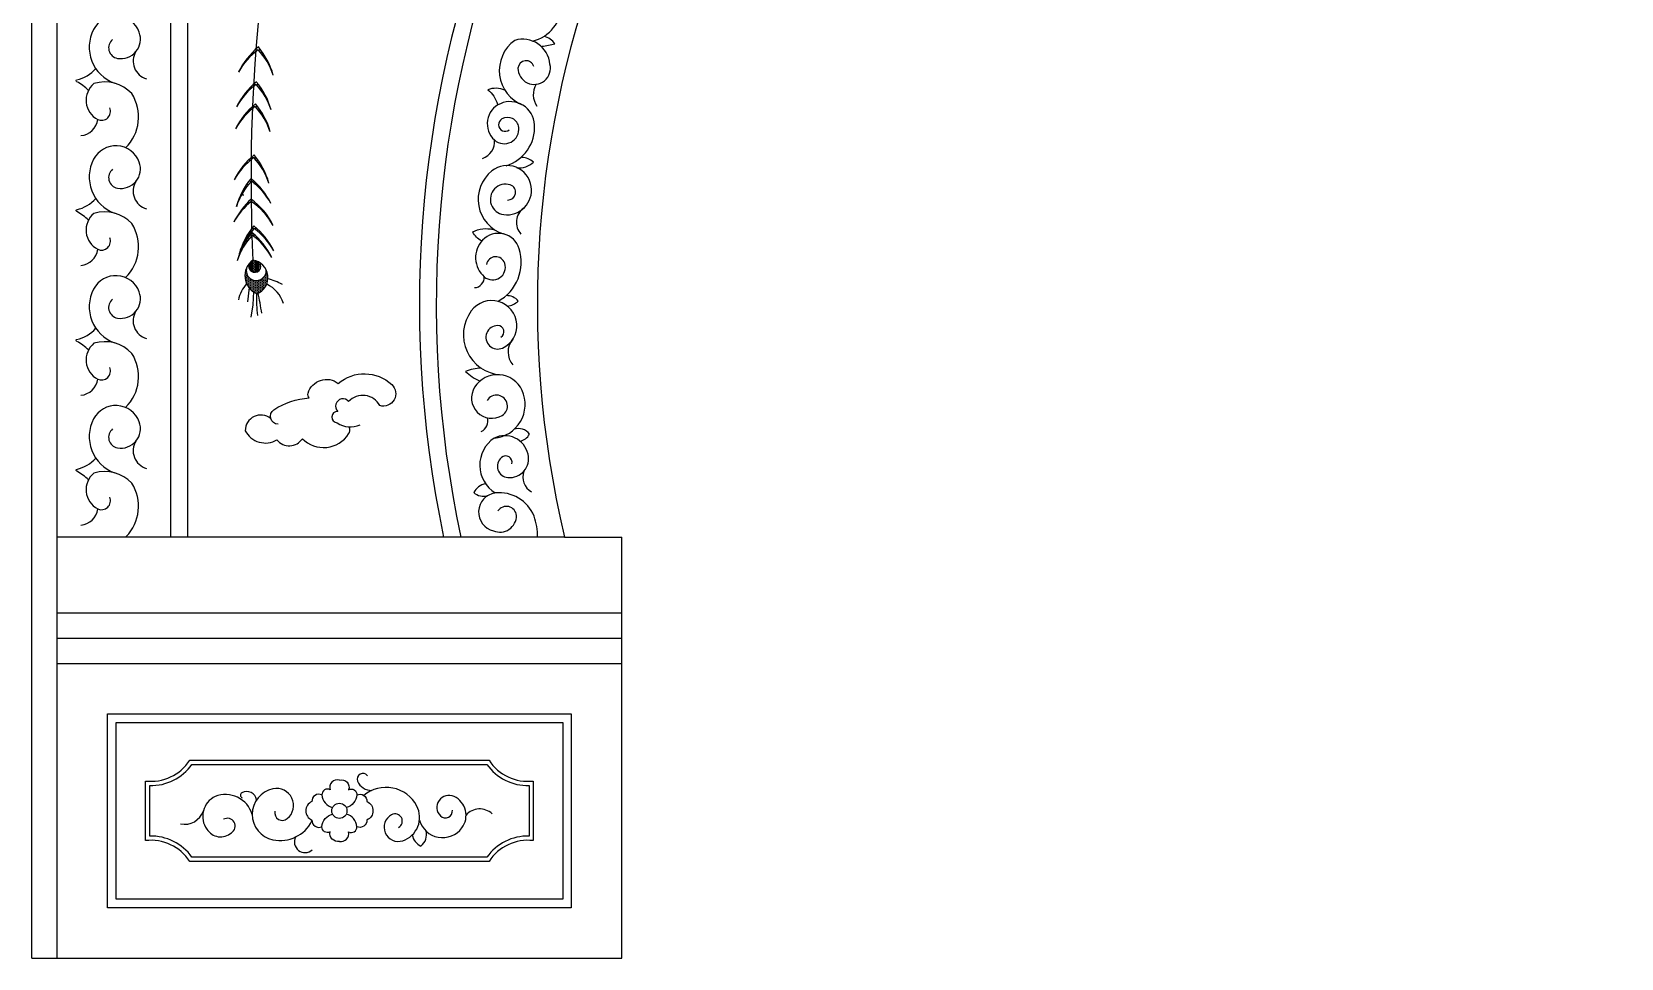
# Model space of a CAD drawing. Extents: x 195 to 3795, y 8080 to 10480.
# Drawn here: x 195 to 2081, y 8080 to 9180 of the extents above; entities that cross this region are included whole.
import ezdxf

# ---------------------------------------------------------------- set-up
doc = ezdxf.new("R2010")
doc.units = 0
doc.header["$LTSCALE"] = 60
doc.header["$MEASUREMENT"] = 0
for name, color, linetype in [('3', 3, 'CONTINUOUS'), ('4', 4, 'CONTINUOUS'), ('7', 7, 'CONTINUOUS')]:
    doc.layers.add(name, color=color, linetype=linetype)

msp = doc.modelspace()

# ---------------------------------------------------------------- hatches: boundary and pattern name
at = {"layer": '3'}
h = msp.add_hatch(dxfattribs=at)
h.set_pattern_fill('DOTS', color=256, scale=48, angle=-3.6085, style=0)
h.set_pattern_definition([(356.39147, (-14685.5213, 5018.8048), (1.68584336, 2.89964345), [0, -3])])
edge = h.paths.add_edge_path()
edge.add_arc((394.6, 9104), 90.2, 15.6601, 39.8798)
edge.add_spline(control_points=[(463.9, 9161.8), (463.8, 9161), (463.7, 9159.9), (463.6, 9158.8), (463.6, 9158.6)], knot_values=[224.43143, 224.43143, 224.43143, 224.43143, 227.749414, 228.726284, 228.726284, 228.726284, 228.726284], degree=3, periodic=0)
edge.add_arc((405.2, 9103.7), 80.1, 17.9127, 43.2295, ccw=False)
edge = h.paths.add_edge_path()
edge.add_spline(control_points=[(463.6, 9158.6), (463.6, 9158.8), (463.7, 9159.9), (463.8, 9161), (463.9, 9161.8)], knot_values=[224.43143, 224.43143, 224.43143, 224.43143, 225.4083, 228.726284, 228.726284, 228.726284, 228.726284], degree=3, periodic=0)
edge.add_arc((521.3, 9092.3), 90.2, 129.5604, 153.7801)
edge.add_arc((509.4, 9094.9), 78.4, 125.7301, 151.6652, ccw=False)
h = msp.add_hatch(dxfattribs=at)
h.set_pattern_fill('DOTS', color=256, scale=48, angle=-3.6085, style=0)
h.set_pattern_definition([(356.39147, (-14687.952, 4977.525), (1.68584336, 2.89964345), [0, -3])])
edge = h.paths.add_edge_path()
edge.add_arc((392.2, 9062.7), 90.2, 15.6601, 39.8798)
edge.add_spline(control_points=[(461.4, 9120.6), (461.4, 9119.7), (461.3, 9118.6), (461.2, 9117.6), (461.2, 9117.3)], knot_values=[224.43143, 224.43143, 224.43143, 224.43143, 227.749414, 228.726284, 228.726284, 228.726284, 228.726284], degree=3, periodic=0)
edge.add_arc((402.8, 9062.4), 80.1, 17.9127, 43.2295, ccw=False)
edge = h.paths.add_edge_path()
edge.add_spline(control_points=[(461.2, 9117.3), (461.2, 9117.6), (461.3, 9118.6), (461.4, 9119.7), (461.4, 9120.6)], knot_values=[224.43143, 224.43143, 224.43143, 224.43143, 225.4083, 228.726284, 228.726284, 228.726284, 228.726284], degree=3, periodic=0)
edge.add_arc((518.9, 9051), 90.2, 129.5604, 153.7801)
edge.add_arc((507, 9053.6), 78.4, 125.7301, 151.6652, ccw=False)
h = msp.add_hatch(dxfattribs=at)
h.set_pattern_fill('DOTS', color=256, scale=48, angle=-3.6085, style=0)
h.set_pattern_definition([(356.39147, (-14689.0594, 4951.3985), (1.68584336, 2.89964345), [0, -3])])
edge = h.paths.add_edge_path()
edge.add_arc((391.1, 9036.6), 90.2, 15.6601, 39.8798)
edge.add_spline(control_points=[(460.3, 9094.4), (460.2, 9093.6), (460.2, 9092.5), (460.1, 9091.4), (460.1, 9091.2)], knot_values=[224.43143, 224.43143, 224.43143, 224.43143, 227.749414, 228.726284, 228.726284, 228.726284, 228.726284], degree=3, periodic=0)
edge.add_arc((401.7, 9036.3), 80.1, 17.9127, 43.2295, ccw=False)
edge = h.paths.add_edge_path()
edge.add_spline(control_points=[(460.1, 9091.2), (460.1, 9091.4), (460.2, 9092.5), (460.2, 9093.6), (460.3, 9094.4)], knot_values=[224.43143, 224.43143, 224.43143, 224.43143, 225.4083, 228.726284, 228.726284, 228.726284, 228.726284], degree=3, periodic=0)
edge.add_arc((517.8, 9024.9), 90.2, 129.5604, 153.7801)
edge.add_arc((505.9, 9027.5), 78.4, 125.7301, 151.6652, ccw=False)
h = msp.add_hatch(dxfattribs=at)
h.set_pattern_fill('DOTS', color=256, scale=48, angle=-3.6085, style=0)
h.set_pattern_definition([(356.39147, (-14690.642, 4890.686), (1.68584336, 2.89964345), [0, -3])])
edge = h.paths.add_edge_path()
edge.add_arc((389.5, 8975.9), 90.2, 15.6601, 39.8798)
edge.add_spline(control_points=[(458.7, 9033.7), (458.7, 9032.9), (458.6, 9031.8), (458.5, 9030.7), (458.5, 9030.5)], knot_values=[224.43143, 224.43143, 224.43143, 224.43143, 227.749414, 228.726284, 228.726284, 228.726284, 228.726284], degree=3, periodic=0)
edge.add_arc((400.1, 8975.6), 80.1, 17.9127, 43.2295, ccw=False)
edge = h.paths.add_edge_path()
edge.add_spline(control_points=[(458.5, 9030.5), (458.5, 9030.7), (458.6, 9031.8), (458.7, 9032.9), (458.7, 9033.7)], knot_values=[224.43143, 224.43143, 224.43143, 224.43143, 225.4083, 228.726284, 228.726284, 228.726284, 228.726284], degree=3, periodic=0)
edge.add_arc((516.2, 8964.2), 90.2, 129.5604, 153.7801)
edge.add_arc((504.3, 8966.8), 78.4, 125.7301, 151.6652, ccw=False)
h = msp.add_hatch(dxfattribs=at)
h.set_pattern_fill('DOTS', color=256, scale=48, angle=7.1696, style=0)
h.set_pattern_definition([(7.16965, (-13652.154, 2102.7687), (1.11384843, 3.16375436), [0, -3])])
edge = h.paths.add_edge_path()
edge.add_arc((398, 8936), 90.2, 26.4383, 50.6579)
edge.add_spline(control_points=[(455.2, 9005.7), (455.3, 9004.9), (455.4, 9003.8), (455.5, 9002.8), (455.6, 9002.5)], knot_values=[224.43143, 224.43143, 224.43143, 224.43143, 227.749414, 228.726284, 228.726284, 228.726284, 228.726284], degree=3, periodic=0)
edge.add_arc((408.5, 8937.7), 80.1, 28.6909, 54.0076, ccw=False)
edge = h.paths.add_edge_path()
edge.add_spline(control_points=[(455.6, 9002.5), (455.5, 9002.8), (455.4, 9003.8), (455.3, 9004.9), (455.2, 9005.7)], knot_values=[224.43143, 224.43143, 224.43143, 224.43143, 225.4083, 228.726284, 228.726284, 228.726284, 228.726284], degree=3, periodic=0)
edge.add_arc((524.6, 8948.2), 90.2, 140.3386, 164.5583)
edge.add_arc((512.5, 8948.5), 78.4, 136.5083, 162.4434, ccw=False)
h = msp.add_hatch(dxfattribs=at)
h.set_pattern_fill('DOTS', color=256, scale=48, angle=7.1696, style=0)
h.set_pattern_definition([(7.16965, (-13651.0845, 2038.568), (1.11384843, 3.16375436), [0, -3])])
edge = h.paths.add_edge_path()
edge.add_arc((399.1, 8871.8), 90.2, 26.4383, 50.6579)
edge.add_spline(control_points=[(456.3, 8941.5), (456.3, 8940.7), (456.5, 8939.6), (456.6, 8938.6), (456.6, 8938.3)], knot_values=[224.43143, 224.43143, 224.43143, 224.43143, 227.749414, 228.726284, 228.726284, 228.726284, 228.726284], degree=3, periodic=0)
edge.add_arc((409.5, 8873.5), 80.1, 28.6909, 54.0076, ccw=False)
edge = h.paths.add_edge_path()
edge.add_spline(control_points=[(456.6, 8938.3), (456.6, 8938.6), (456.5, 8939.6), (456.3, 8940.7), (456.3, 8941.5)], knot_values=[224.43143, 224.43143, 224.43143, 224.43143, 225.4083, 228.726284, 228.726284, 228.726284, 228.726284], degree=3, periodic=0)
edge.add_arc((525.7, 8884), 90.2, 140.3386, 164.5583)
edge.add_arc((513.5, 8884.3), 78.4, 136.5083, 162.4434, ccw=False)
h = msp.add_hatch(dxfattribs=at)
h.set_pattern_fill('DOTS', color=256, scale=48, angle=7.1696, style=0)
h.set_pattern_definition([(7.16965, (-13648.7896, 2046.592), (1.11384843, 3.16375436), [0, -3])])
edge = h.paths.add_edge_path()
edge.add_arc((401.4, 8879.8), 90.2, 26.4383, 50.6579)
edge.add_spline(control_points=[(458.6, 8949.6), (458.6, 8948.7), (458.8, 8947.7), (458.9, 8946.6), (458.9, 8946.3)], knot_values=[224.43143, 224.43143, 224.43143, 224.43143, 227.749414, 228.726284, 228.726284, 228.726284, 228.726284], degree=3, periodic=0)
edge.add_arc((411.8, 8881.5), 80.1, 28.6909, 54.0076, ccw=False)
edge = h.paths.add_edge_path()
edge.add_spline(control_points=[(458.9, 8946.3), (458.9, 8946.6), (458.8, 8947.7), (458.6, 8948.7), (458.6, 8949.6)], knot_values=[224.43143, 224.43143, 224.43143, 224.43143, 225.4083, 228.726284, 228.726284, 228.726284, 228.726284], degree=3, periodic=0)
edge.add_arc((528, 8892), 90.2, 140.3386, 164.5583)
edge.add_arc((515.8, 8892.4), 78.4, 136.5083, 162.4434, ccw=False)
h = msp.add_hatch(dxfattribs=at)
h.set_pattern_fill('DOTS', color=256, scale=24, style=0)
h.set_pattern_definition([(0, (-82731.1568, 7580.6829), (0.75, 1.5), [0, -1.5])])
h.paths.add_polyline_path([(457.2, 8908.8, 0.064157), (453, 8904.6, 1.79746), (465.2, 8906, 0.102962)])
h = msp.add_hatch(dxfattribs=at)
h.set_pattern_fill('DOTS', color=256, scale=24, style=0)
h.set_pattern_definition([(360, (-14204.3588, 4350.6011), (0.75, 1.5), [0, -1.5])])
h.paths.add_polyline_path([(450, 8899.8, 0.417376), (461.9, 8868.8, 0.442066), (473.3, 8897.3, -1.188503)])

# ---------------------------------------------------------------- linework, layer by layer
at = {"layer": '3', "linetype": 'BYBLOCK'}
for p, q in [((225, 8080), (225, 10480)), ((360, 8580), (360, 10480)), ((225, 8460), (895, 8460))]:
    msp.add_line(p, q, dxfattribs=at)
at = {"layer": '3'}
for p, q in [((452.9, 8876.1), (450.9, 8859.1)), ((458.1, 8871.6), (457.4, 8855.7)), ((458.1, 8871.6), (457.4, 8855.7)), ((457.4, 8855.7), (455.1, 8841.1))]:
    msp.add_line(p, q, dxfattribs=at)
at = {"layer": '3', "linetype": 'BYBLOCK'}
for points in [[(789, 9168.9, 0.366985), (823.2, 9213.2, 0.618601), (781.9, 9231.4, 0.582546), (788.3, 9195.8, 0.512334), (806.5, 9208.5, 0.658744), (790.6, 9215.6)], [(290.8, 9170.7, 0.640234), (296.7, 9148.3, 0.57945), (322.5, 9179.3, 0.650063), (268.3, 9182.6, 0.450658), (293, 9118.7)], [(790.7, 9138.7, 0.822576), (771.9, 9136.8, 1.142603), (809.8, 9141.5, 0.475974), (768.1, 9169.7, 0.594231), (777.9, 9092.7)], [(800.3, 9162.7, 0.034865), (815.7, 9165.5, 0.199911), (802.8, 9174.4)], [(318.6, 9156.3, 0.499383), (331.1, 9123.9)], [(262.3, 9110.3, 0.063562), (248.5, 9120.6, -0.662483), (248.2, 9122.7, 0.150211), (271, 9136.1)], [(306.3, 9042.1, 0.352919), (313.7, 9106.4, 0.28373), (268.8, 9118.4, 0.538728), (273.2, 9075.7, 0.684593), (287.5, 9089.6)], [(756.4, 9110.5, 0.203928), (736, 9110.9, -0.167561), (747.6, 9093.8)], [(757.9, 9020.8, 0.343212), (791.6, 9069.5, 0.523494), (751, 9094.5, 0.545733), (744.1, 9051.4, 0.691761), (772.9, 9066.4, 0.538318), (752.9, 9076.4, 1.066208), (761.6, 9063.3)], [(290.8, 9016.6, 0.640234), (296.7, 8994.2, 0.57945), (322.5, 9025.2, 0.650063), (268.3, 9028.5, 0.450658), (293, 8964.6)], [(759.5, 8980.1, 0.87961), (762.7, 8998.1, 1.094067), (755, 8962.8, 0.495323), (787.7, 8996.1, 0.578911), (740.9, 9014.7, 0.600396), (754.7, 8939.9)], [(770.4, 9018.3, 0.214672), (790.4, 9025.2, 0.148681), (776.6, 9030.8)], [(318.6, 9002.2, 0.499383), (331.1, 8969.7)], [(262.3, 8956.2, 0.063562), (248.5, 8966.4, -0.662483), (248.2, 8968.6, 0.150211), (271, 8982)], [(306.3, 8888, 0.352919), (313.7, 8952.2, 0.28373), (268.8, 8964.3, 0.538728), (273.2, 8921.6, 0.684593), (287.5, 8935.4)], [(728.7, 8931.5, -0.161113), (718.3, 8942.2, -0.176187), (742.3, 8945.3)], [(748.1, 8859.8, 0.357089), (773.5, 8922.3, 0.573314), (729.9, 8932.5, 0.425527), (731.9, 8889, 0.76288), (756.2, 8905, 0.772528), (734.4, 8903.7)], [(290.8, 8862.5, 0.640234), (296.7, 8840, 0.57945), (322.5, 8871, 0.650063), (268.3, 8874.3, 0.450658), (293, 8810.5)], [(759.3, 8854.3, 0.174241), (772.3, 8860.2, 0.229127), (757.7, 8866.6)], [(318.6, 8848.1, 0.499383), (331.1, 8815.6)], [(751.7, 8817.4, 0.757779), (747.8, 8831.1, 1.237622), (753.6, 8804.4, 0.314079), (770.5, 8833, 0.695359), (716.5, 8848.6, 0.58937), (751.3, 8772.6)], [(262.3, 8802.1, 0.063562), (248.5, 8812.3, -0.662483), (248.2, 8814.5, 0.150211), (271, 8827.8)], [(306.3, 8733.9, 0.352919), (313.7, 8798.1, 0.28373), (268.8, 8810.1, 0.538728), (273.2, 8767.5, 0.684593), (287.5, 8781.3)], [(487.2, 8713.9, -0.728518), (482.3, 8731.1, -0.132971), (524.1, 8745.2, -0.257083), (522.9, 8750.8, -0.527111), (558.6, 8762.5, -0.377949), (622.1, 8761.2, -0.792598), (607.9, 8736, 0.51983), (571, 8740.9, 1.048687), (558, 8729.2, 0.99261), (557.4, 8715.7, 0.275461), (584.5, 8713.3)], [(728.2, 8780.7, 0.068238), (709.5, 8776.7, 0.09271), (726.9, 8765.2)], [(743.7, 8697.5, 0.51808), (776.8, 8754, 0.596177), (720.5, 8757.9, 0.789515), (753.1, 8724.4, 1.286224), (735.3, 8742.1)], [(290.8, 8708.3, 0.640234), (296.7, 8685.9, 0.57945), (322.5, 8716.9, 0.650063), (268.3, 8720.2, 0.450658), (293, 8656.4)], [(478.4, 8720.7, 0.635001), (448.3, 8706.3, 0.433648), (485.9, 8695.4, 0.511492), (516.1, 8696.8, 0.480796), (571, 8702.5, 0.214044), (572.1, 8710.1)], [(764.8, 8666.9, 0.726541), (752.3, 8674.5, 0.666189), (760, 8650.6, 0.510589), (783.9, 8678.4, 0.479795), (743.7, 8697.5, 0.541844), (744.8, 8632.4)], [(774.2, 8693.9, 0.236829), (785.5, 8702.1, 0.333021), (767.3, 8708)], [(318.6, 8694, 0.499383), (331.1, 8661.5)], [(262.3, 8648, 0.063562), (248.5, 8658.2, -0.662483), (248.2, 8660.4, 0.150211), (271, 8673.7)], [(307.1, 8580.6, 0.346491), (313.7, 8644, 0.28373), (268.8, 8656, 0.538728), (273.2, 8613.4, 0.684593), (287.5, 8627.2)], [(795.1, 8580, 0.085143), (791.1, 8604.8, 0.333786), (744.8, 8632.4, 0.829877), (742.9, 8587.4, 0.539442), (770.2, 8605.7, 0.702418), (748.1, 8611)], [(560, 8291.3, 0.626611), (549, 8279.9, 0.599005), (539.3, 8273.9, 0.333129), (551.9, 8258.9)], [(560, 8291.3, -0.626611), (571, 8279.9, -0.599005), (580.7, 8273.9, -0.333129), (568.1, 8258.9)], [(539.3, 8273.9, 0.553429), (527.3, 8265.9, 0.658396), (527.3, 8244.1, 0.553429), (539.3, 8236.1)], [(580.7, 8273.9, -0.553429), (592.7, 8265.9, -0.658396), (592.7, 8244.1, -0.553429), (580.7, 8236.1)], [(560, 8218.7, -0.535165), (549, 8230.1, -0.599005), (539.3, 8236.1, -0.333129), (551.9, 8251.1)], [(560, 8218.7, 0.535165), (571, 8230.1, 0.599005), (580.7, 8236.1, 0.333129), (568.1, 8251.1)]]:
    msp.add_lwpolyline(points, format="xyb", dxfattribs=at)
msp.add_lwpolyline([(295, 8150), (295, 8360), (825, 8360), (825, 8150)], close=True, dxfattribs=at)
msp.add_lwpolyline([(790, 8219.6, 0.286418), (737.6, 8195), (382.4, 8195, 0.286418), (330, 8219.6), (330, 8290.4, 0.286418), (382.4, 8315), (737.6, 8315, 0.286418), (790, 8290.4)], format="xyb", close=True, dxfattribs=at)
msp.add_circle((560, 8255), 9, dxfattribs=at)
for centre, radius, start, end in [((1995, 8855.7), 1320, 347.9452, 192.0548), ((813.9, 9105.2), 23.8, 148.8393, 215.2636), ((251.3, 9078.6), 22.1, 274.8778, 352.5848), ((723.2, 9049.5), 21, 288.0819, 5.2353), ((790.8, 8953.7), 20.7, 125.5978, 222.3139), ((251.3, 8924.5), 22.1, 274.8778, 352.5848), ((719.8, 8888.2), 12.1, 272.4002, 3.5581), ((783.2, 8799.7), 23.1, 138.9193, 221.7914), ((251.3, 8770.4), 22.1, 274.8778, 352.5848), ((723.2, 8717.5), 13.1, 292.5121, 17.842), ((798.1, 8651.3), 20.4, 159.7014, 240.4982), ((736.6, 8624.6), 18.9, 99.4638, 154.5251), ((731.1, 8646.3), 17.8, 229.4448, 285.7039), ((251.3, 8616.2), 22.1, 274.8778, 352.5848)]:
    msp.add_arc(centre, radius, start, end, dxfattribs=at)
at = {"layer": '3'}
for centre, radius, start, end in [((521.3, 9092.3), 90.2, 129.5604, 153.7801), ((509.4, 9094.9), 78.4, 125.7301, 151.6652), ((405.2, 9103.7), 80.1, 17.9127, 43.2295), ((394.6, 9104), 90.2, 15.6601, 39.8798), ((518.9, 9051), 90.2, 129.5604, 153.7801), ((507, 9053.6), 78.4, 125.7301, 151.6652), ((402.8, 9062.4), 80.1, 17.9127, 43.2295), ((392.2, 9062.7), 90.2, 15.6601, 39.8798), ((517.8, 9024.9), 90.2, 129.5604, 153.7801), ((505.9, 9027.5), 78.4, 125.7301, 151.6652), ((401.7, 9036.3), 80.1, 17.9127, 43.2295), ((391.1, 9036.6), 90.2, 15.6601, 39.8798), ((516.2, 8964.2), 90.2, 129.5604, 153.7801), ((504.3, 8966.8), 78.4, 125.7301, 151.6652), ((400.1, 8975.6), 80.1, 17.9127, 43.2295), ((389.5, 8975.9), 90.2, 15.6601, 39.8798), ((524.6, 8948.2), 90.2, 140.3386, 164.5583), ((512.5, 8948.5), 78.4, 136.5083, 162.4434), ((398, 8936), 90.2, 26.4383, 50.6579), ((408.5, 8937.7), 80.1, 28.6909, 54.0076), ((515.8, 8914.2), 90.2, 132.1117, 153.7801), ((503.9, 8916.8), 78.4, 128.2644, 151.6652), ((405.5, 8913.1), 84.3, 26.0135, 53.7607), ((410.1, 8910.9), 81.2, 28.7765, 56.0962), ((525.7, 8884), 90.2, 140.3386, 164.5583), ((528, 8892), 90.2, 140.3386, 164.5583), ((515.8, 8892.4), 78.4, 136.5083, 162.4434), ((399.1, 8871.8), 90.2, 26.4383, 50.6579), ((401.4, 8879.8), 90.2, 26.4383, 50.6579), ((411.8, 8881.5), 80.1, 28.6909, 54.0076), ((513.5, 8884.3), 78.4, 136.5083, 162.4434), ((409.5, 8873.5), 80.1, 28.6909, 54.0076), ((461.4, 8896.5), 11.9, 164.1243, 3.816), ((462.6, 8830.1), 57.8, 59.0261, 77.9429), ((476.7, 8855.3), 36.9, 136.555, 170.4122), ((623.1, 8862.2), 161.4, 177.6452, 186.8466), ((157.1, 8800.3), 314.1, 8.3005, 12.8328), ((456.5, 8845.4), 39, 17.9933, 63.5879)]:
    msp.add_arc(centre, radius, start, end, dxfattribs=at)
at = {"layer": '4'}
for p, q in [((195, 8080), (195, 10480)), ((827.1, 8580), (895, 8580)), ((895, 8080), (895, 8580)), ((195, 8080), (895, 8080))]:
    msp.add_line(p, q, dxfattribs=at)
msp.add_arc((1995, 8855.7), 1200, 346.7187, 193.2813, dxfattribs=at)
at = {"layer": '7'}
for p, q in [((380, 8580), (380, 10480)), ((225, 8490), (895, 8490)), ((225, 8430), (895, 8430))]:
    msp.add_line(p, q, dxfattribs=at)
at = {"layer": '7', "linetype": 'BYBLOCK'}
msp.add_line((827.1, 8580), (225, 8580), dxfattribs=at)
at = {"layer": '7'}
msp.add_lwpolyline([(285, 8140), (285, 8370), (835, 8370), (835, 8140)], close=True, dxfattribs=at)
msp.add_lwpolyline([(785, 8225, 0.248813), (735, 8200), (385, 8200, 0.248813), (335, 8225), (335, 8285, 0.248813), (385, 8310), (735, 8310, 0.248813), (785, 8285)], format="xyb", close=True, dxfattribs=at)
at = {"layer": '7', "linetype": 'BYBLOCK'}
for points in [[(593.3, 8296.7, 0.860318), (581.4, 8290.2, 0.308063), (598.6, 8279.3)], [(483.4, 8254.5, 0.706369), (498.2, 8245.7, 0.782553), (481.2, 8281.1, 0.813852), (481.2, 8220.6, 0.340611), (527.4, 8243)], [(630.3, 8235.2, 0.987828), (622, 8250.4, 0.918847), (635.2, 8219.5, 0.461648), (651.9, 8260.7, 0.480049), (588.9, 8273.2)], [(456.6, 8250.8, 0.438756), (412.6, 8272, 0.472533), (402.8, 8233.3, 0.465366), (431.8, 8228.8, 0.985843), (422.4, 8244.9)], [(461.7, 8267.9, 0.523462), (444.3, 8276.4, 0.632448), (444.7, 8270.5)], [(655, 8244, 0.622419), (705.4, 8234.7, 0.473856), (696.1, 8272, 0.841088), (679.9, 8248.9, 0.709548), (694.1, 8255.8)], [(646.5, 8226.4, 0.261084), (656.8, 8213.2, 0.306541), (662.8, 8231.1)]]:
    msp.add_lwpolyline(points, format="xyb", dxfattribs=at)
at = {"layer": '7'}
for centre, radius, start, end in [((1995, 8855.7), 1340, 348.1278, 191.8722), ((471.2, 8890.2), 23.3, 126.9035, 246.3202), ((459.5, 8901.5), 7.26, 154.6871, 38.3312), ((454.6, 8888.2), 20.7, 290.5192, 82.7045)]:
    msp.add_arc(centre, radius, start, end, dxfattribs=at)
at = {"layer": '7', "linetype": 'BYBLOCK'}
for centre, radius, start, end in [((376.3, 8262.5), 23.5, 258.3267, 341.3195), ((726.5, 8236), 21.3, 46.2618, 139.6256), ((519.2, 8218), 12.6, 152.0442, 312.746)]:
    msp.add_arc(centre, radius, start, end, dxfattribs=at)
at = {"layer": '7'}
msp.add_open_spline([(697.7, 9838.3), (635.4, 9742.9), (437.7, 9402.3), (454.2, 8993.2), (457.2, 8908.8)], degree=3, knots=[214.686445, 214.686445, 214.686445, 214.686445, 619.927513, 1692.544429, 1692.544429, 1692.544429, 1692.544429], dxfattribs=at)

doc.saveas('drawing.dxf')
